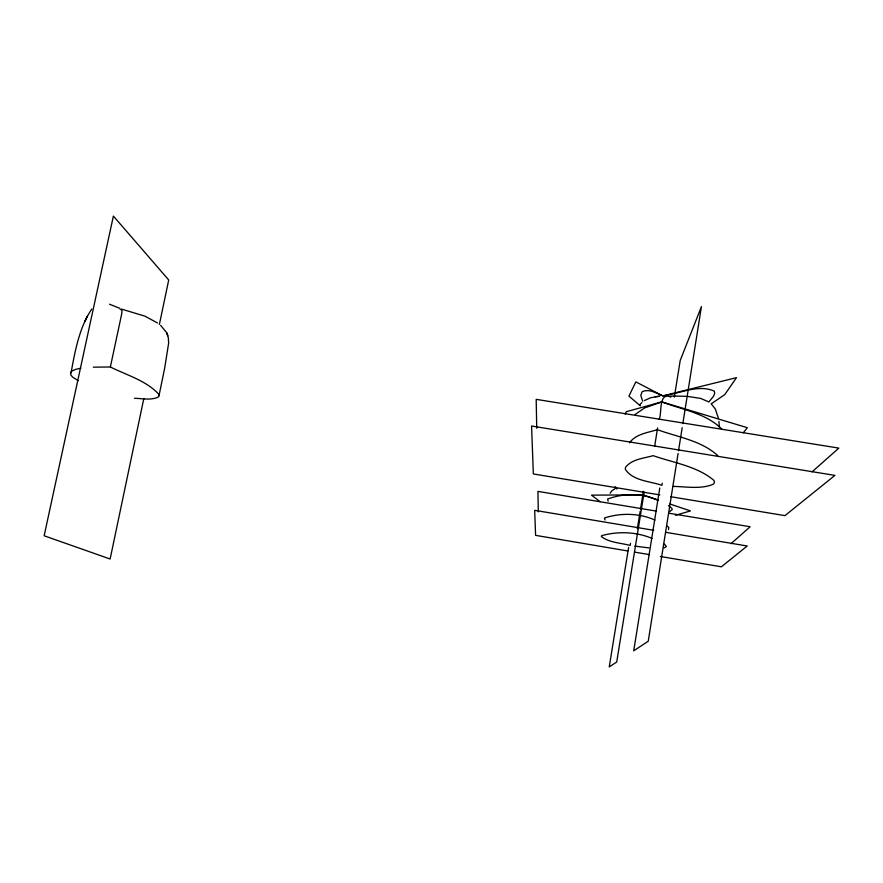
<?xml version="1.0" encoding="UTF-8"?>
<svg xmlns="http://www.w3.org/2000/svg" width="883" height="883" viewBox="0 0 883 883"><rect width="100%" height="100%" fill="white"/><g stroke="black" fill="none" stroke-linecap="round" stroke-linejoin="round"><path stroke-width="1.32" d="M643.299 491.268L642.681 495.749M678.078 453.509L648.243 641.235L633.718 650.804L659.789 488.001M678.508 450.794L682.184 427.67M682.835 423.586L701.433 306.6L680.208 360.485L674.336 397.107M642.537 496.665L640.495 509.292M662.261 483.189L661.919 485.33C649.877 481.114 632.725 480.937 625.296 469.204L625.539 467.328C631.875 459.05 643.806 458.376 653.144 455.661C673.53 462.835 697.084 466.125 713.972 480.44L714.49 482.548L713.243 484.27C700.727 489.436 686.51 486.665 673.365 486.401M628.619 547.405L609.237 666.93L616.72 662.007L644.171 492.074M630.495 543.332L630.153 545.429C620.639 542.879 609.38 542.714 601.367 536.588L601.566 535.716C617.769 531.102 636.422 531.721 652.051 538.431M637.338 528.807L640.175 511.301M654.634 446.445L657.614 427.902M658.983 419.447C662.272 415.021 657.923 391.224 670.826 397.096M134.536 398.277C142.273 398.509 150.728 400.441 158.057 397.184L158.984 395.86L164.713 367.946L168.653 343.101L168.322 337.692L166.567 332.538L160.629 325.386M143.808 398.597L110.132 559.016L44.15 535.771L113.388 216.07L168.719 279.977L159.382 324.458M93.333 367.162L110.364 366.986L120.596 319.138C120.761 316.92 123.885 308.145 120.22 309.503M78.245 380.694L72.516 377.019L70.695 374.778C74.812 352.483 78.819 328.366 91.766 309.028M87.02 316.798L84.989 321.213L87.395 315.993M625.12 414.116L626.345 411.688L661.808 401.886L747.338 427.714L743.276 432.769M610.142 493.211L611.93 490.727L615.054 488.674M629.546 442.858C635.628 434.006 647.824 432.714 657.338 429.657C677.647 437.096 701.499 440.551 717.813 455.683M668.541 529.623L668.795 527.515L667.239 526.069M639.645 404.977L641.82 402.593M70.508 372.736L72.075 370.937L75.497 369.414L80.916 368.211M708.773 402.041L713.574 396.213L714.689 393.376L714.325 391.158C698.365 383.851 679.248 393.84 662.78 395.871C656.533 393.255 648.862 388.332 642.084 391.798L640.804 395.441L642.725 401.301M635.109 414.502L644.535 407.979L661.808 401.886C682.051 409.602 706.223 413.288 721.919 429.237M731.014 543.707L750.142 526.743L668.519 513.144M812.029 471.886L838.85 448.111L536.191 399.348L536.732 428.255M711.201 403.829L724.755 394.624L736.51 377.637L662.78 395.871L635.848 381.897L628.917 396.125L640.363 405.838M644.38 400.573L650.561 397.769L659.667 396.213L655.175 396.688M669.899 511.412L672.228 509.646L671.831 508.365L668.475 505.595M664.104 547.935L666.378 546.511L664.38 544.083M675.418 515.319L690.451 510.915L669.855 503.972M670.054 396.147L673.839 396.081M674.347 396.07L685.815 396.279M687.051 396.324L700.627 398.41L708.199 401.644M648.95 547.89L634.734 546.124M659.822 494.91L533.343 473.95L531.577 426.014L834.921 475.385L784.943 515.639L670.705 496.71M656.279 511.102L537.924 491.378L538.31 511.886M653.817 530.319L534.679 510.319L535.595 535.352L627.813 550.97M666.003 532.361L747.228 546.003L721.378 566.809L660.363 556.478M634.59 552.118L649.513 554.645M121.545 309.116L144.955 316.158L157.494 322.979M109.503 304.216L119.867 308.355M658.276 500.076L642.824 494.877L591.511 495.142L600.12 501.699M654.987 520.098C639.48 512.99 620.495 512.725 604.48 518.001L605.054 519.977M658.122 500.506C642.736 492.946 623.398 493.1 607.603 499.05L608.144 501.191M110.364 366.986C126.699 375.187 146.092 380.452 158.741 394.215L158.984 395.86M614.756 487.261L616.842 489.005M711.389 404.006L715.351 409.072L718.431 418.332M615.319 486.853L616.753 488.343M167.88 335.683L166.567 332.538M718.894 421.346L719.424 427.471"/></g></svg>
